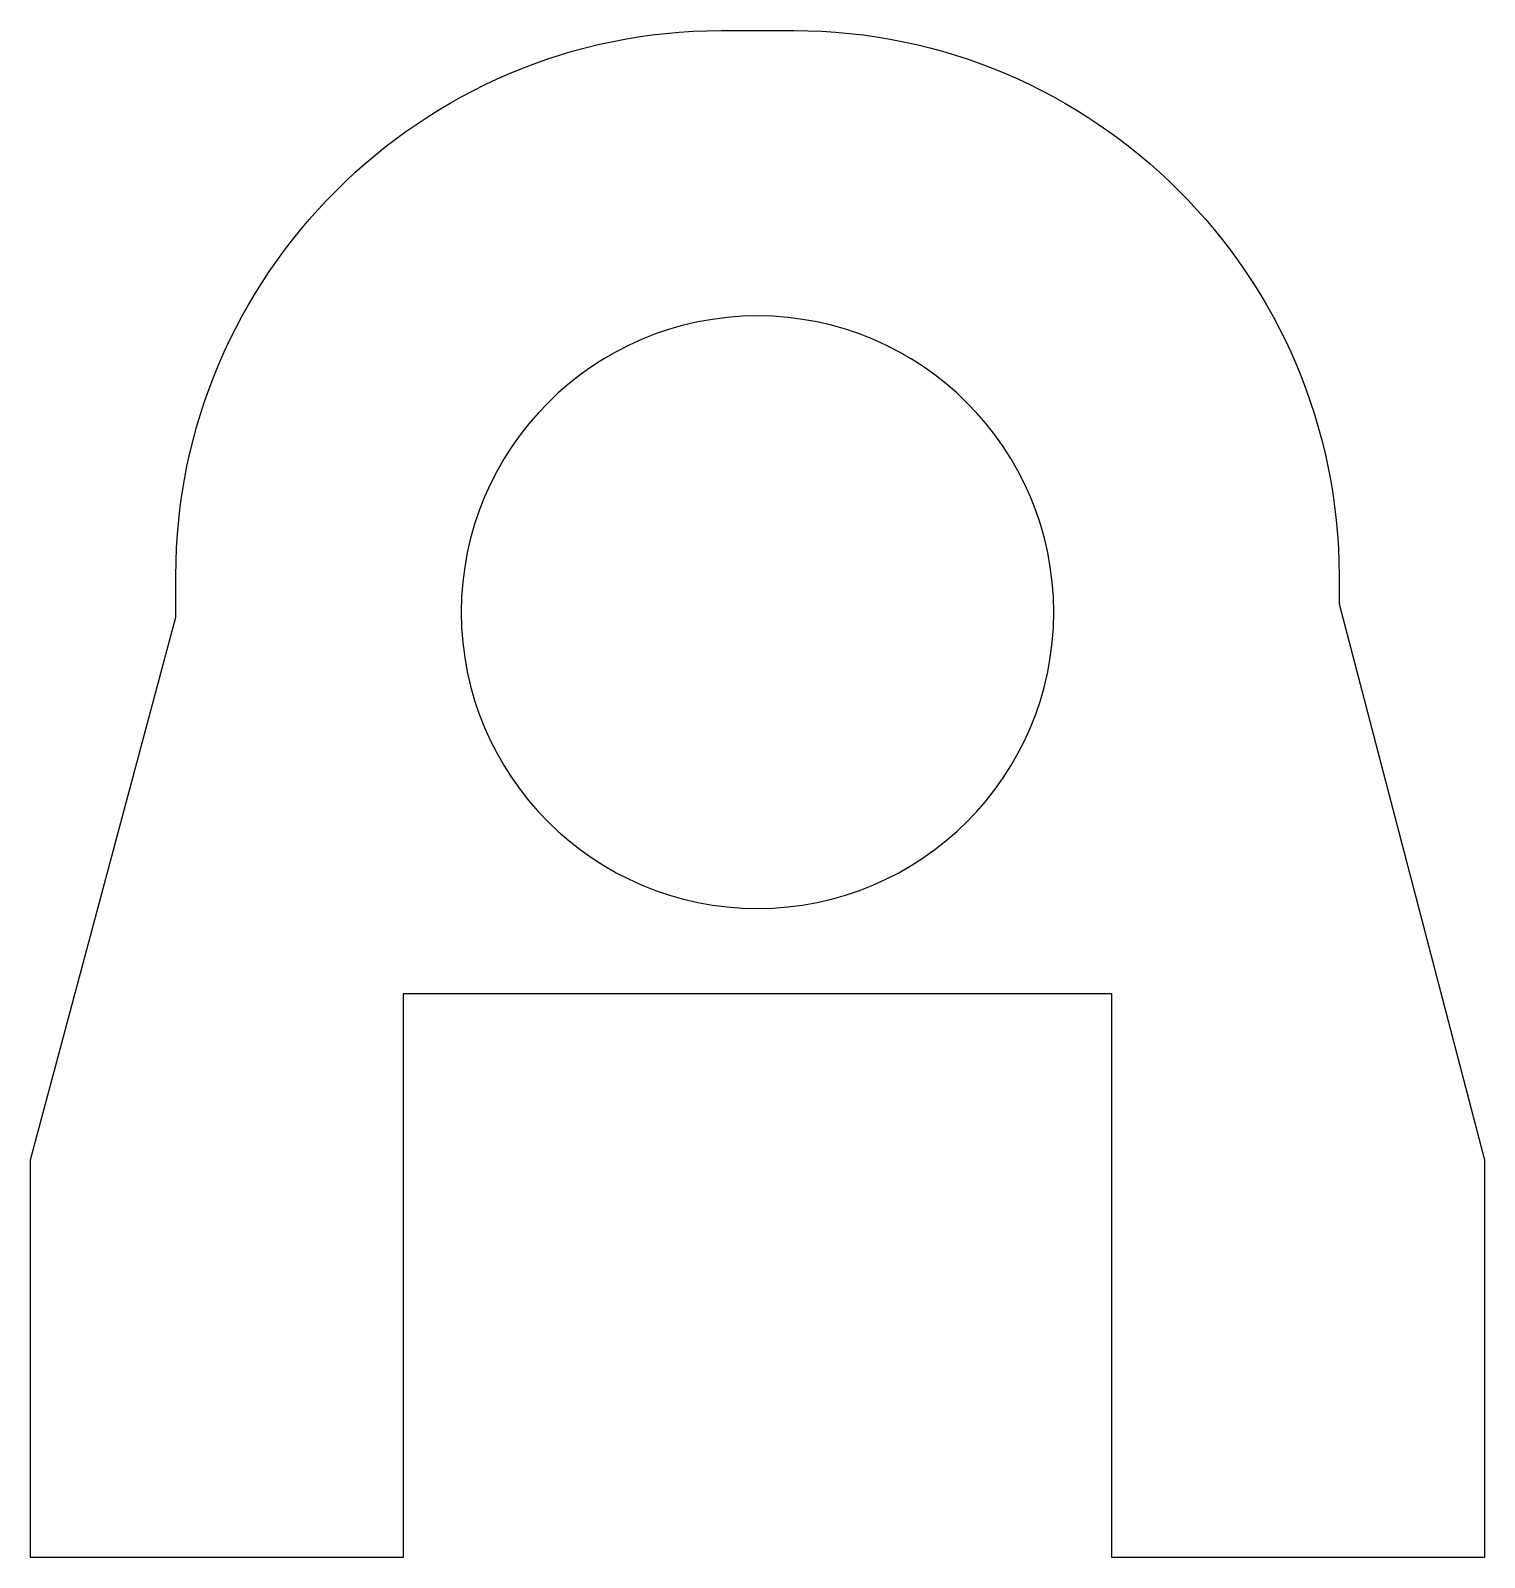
# Model space of a CAD drawing. Extents: x 0 to 40, y 0 to 42.
import ezdxf

# ---------------------------------------------------------------- set-up
doc = ezdxf.new("R2010")
doc.units = 0
doc.layers.add('LAYER_1', color=7, linetype='CONTINUOUS')

msp = doc.modelspace()

# ---------------------------------------------------------------- linework, layer by layer
at = {"layer": 'LAYER_1', "color": 7}
for points, knots in [([(36, 26.229), (36, 26.229), (36, 26.831), (36, 26.831), (36, 26.831), (36, 27), (36, 27), (36, 35.25), (29.25, 42), (21, 42), (21, 42), (18.998, 42), (18.998, 42), (10.748, 42), (3.998, 35.25), (3.998, 27), (3.998, 27), (3.998, 25.868), (3.998, 25.868), (3.998, 25.868), (0, 10.939), (0, 10.939), (0, 10.939), (0, 0), (0, 0), (0, 0), (10.25, 0), (10.25, 0), (10.25, 0), (10.25, 15.5), (10.25, 15.5), (10.25, 15.5), (29.75, 15.5), (29.75, 15.5), (29.75, 15.5), (29.75, 0), (29.75, 0), (29.75, 0), (40, 0), (40, 0), (40, 0), (40, 10.939), (40, 10.939), (40, 10.939), (36, 26.229), (36, 26.229)], [0, 0, 0, 0, 1, 1, 1, 2, 2, 2, 3, 3, 3, 4, 4, 4, 5, 5, 5, 6, 6, 6, 7, 7, 7, 8, 8, 8, 9, 9, 9, 10, 10, 10, 11, 11, 11, 12, 12, 12, 13, 13, 13, 14, 14, 14, 15, 15, 15, 15]), ([(28.15, 26), (28.15, 21.499), (24.501, 17.85), (20, 17.85), (15.498, 17.85), (11.85, 21.499), (11.85, 26), (11.85, 30.501), (15.498, 34.15), (20, 34.15), (24.501, 34.15), (28.15, 30.501), (28.15, 26)], [0, 0, 0, 0, 1, 1, 1, 2, 2, 2, 3, 3, 3, 4, 4, 4, 4])]:
    msp.add_open_spline(points, degree=3, knots=knots, dxfattribs=at)

doc.saveas('drawing.dxf')
